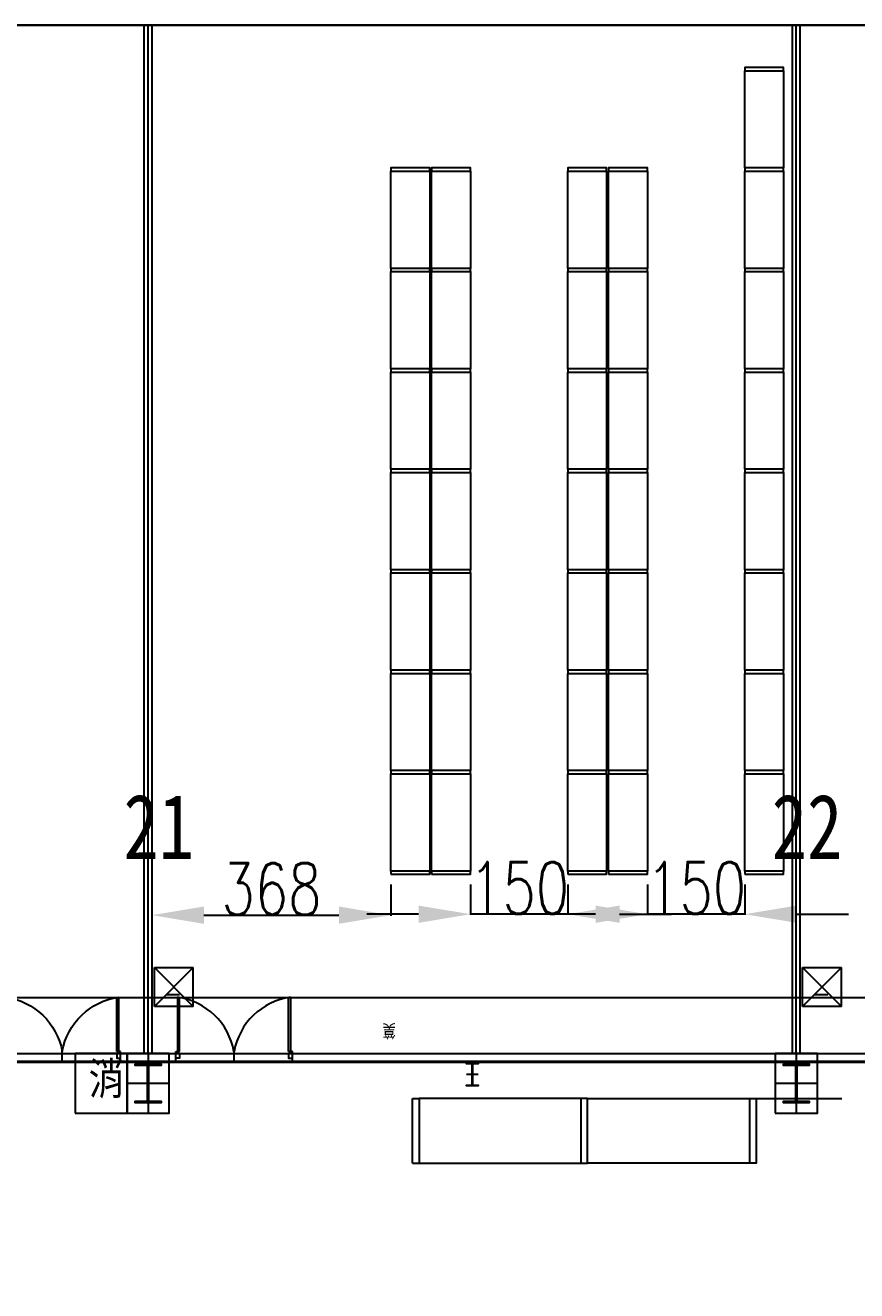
# Model space of a CAD drawing. Extents: x -40736 to 716455, y -65544 to 37405.
# Drawn here: x 355202 to 356484, y -33996 to -32043 of the extents above; entities that cross this region are included whole.
import ezdxf

# ---------------------------------------------------------------- set-up
doc = ezdxf.new("R2010")
doc.units = 0
doc.header["$LTSCALE"] = 600
doc.header["$MEASUREMENT"] = 0
doc.layers.get('0').update_dxf_attribs({"linetype": 'CONTINUOUS'})
doc.layers.get('DEFPOINTS').update_dxf_attribs({"linetype": 'CONTINUOUS'})
for name, color, linetype in [('1', 1, 'CONTINUOUS'), ('C2', 2, 'CONTINUOUS'), ('C6', 6, 'CONTINUOUS'), ('DE-DOOR', 5, 'CONTINUOUS'), ('DOOR', 7, 'CONTINUOUS'), ('底圖', 253, 'CONTINUOUS'), ('消防箱', 121, 'CONTINUOUS')]:
    doc.layers.add(name, color=color, linetype=linetype)
doc.styles.add('asd', font='KAIU.TTF', dxfattribs={"width": 0.8})
doc.styles.get("Standard").update_dxf_attribs({"font": 'txt.shx', "width": 0.75, "bigfont": 'chineset.shx'})
doc.dimstyles.new('a', dxfattribs={"dimtxt": 100, "dimasz": 100, "dimexe": 1.25, "dimexo": 20, "dimtad": 1, "dimdec": 0, "dimdsep": 46, "dimtxsty": 'Standard', "dimcen": 2.5, "dimclrd": 3, "dimclre": 3, "dimclrt": 1, "dimadec": 0, "dimazin": 0, "dimtfac": 1, "dimtdec": 0, "dimtmove": 0, "dimatfit": 3, "dimfxl": 1, "dimarcsym": 0})

# ---------------------------------------------------------------- blocks, each defined once
blk = doc.blocks.new('*X413')
at = {"layer": 'C6', "color": 0}
for p, q in [((11763.7, 29453.8), (11764.5, 29454.6)), ((11763.7, 29452.9), (11765.3, 29454.6)), ((11764.6, 29452.1), (11767.1, 29454.6)), ((11765.5, 29452.1), (11768, 29454.6)), ((11767.3, 29452.1), (11769.8, 29454.6)), ((11768.1, 29452.1), (11770.6, 29454.6)), ((11769.9, 29452.1), (11772.4, 29454.6)), ((11770.8, 29452.1), (11773.3, 29454.6)), ((11772.6, 29452.1), (11775.1, 29454.6)), ((11773.4, 29452.1), (11775.9, 29454.6)), ((11775.2, 29452.1), (11777.7, 29454.6)), ((11776.1, 29452.1), (11778.6, 29454.6)), ((11777.9, 29452.1), (11780.4, 29454.6)), ((11778.7, 29452.1), (11781.2, 29454.6)), ((11780.5, 29452.1), (11783, 29454.6)), ((11781.4, 29452.1), (11783.9, 29454.6)), ((11782.9, 29451.8), (11785.7, 29454.6)), ((11782.9, 29450.9), (11786.5, 29454.6)), ((11782.9, 29449.1), (11784.5, 29450.7)), ((11782.9, 29448.2), (11784.5, 29449.8)), ((11782.9, 29446.5), (11784.5, 29448.1)), ((11782.9, 29445.6), (11784.5, 29447.2)), ((11782.9, 29443.8), (11784.5, 29445.4)), ((11782.9, 29442.9), (11784.5, 29444.5)), ((11785.8, 29452.1), (11788.3, 29454.6)), ((11786.7, 29452.1), (11789.2, 29454.6)), ((11788.5, 29452.1), (11791, 29454.6)), ((11789.4, 29452.1), (11791.9, 29454.6)), ((11791.1, 29452.1), (11793.6, 29454.6)), ((11792, 29452.1), (11794.5, 29454.6)), ((11793.8, 29452.1), (11796.3, 29454.6)), ((11794.7, 29452.1), (11797.2, 29454.6)), ((11796.4, 29452.1), (11798.9, 29454.6)), ((11797.3, 29452.1), (11799.8, 29454.6)), ((11799.1, 29452.1), (11801.6, 29454.6)), ((11800, 29452.1), (11802.5, 29454.6)), ((11801.7, 29452.1), (11803.7, 29454)), ((11802.6, 29452.1), (11803.7, 29453.1)), ((11782.9, 29441.2), (11784.5, 29442.8)), ((11782.9, 29440.3), (11784.5, 29441.9)), ((11782.9, 29438.5), (11784.5, 29440.1)), ((11782.9, 29437.6), (11784.5, 29439.2)), ((11782.9, 29435.9), (11784.5, 29437.5)), ((11782.9, 29435), (11784.5, 29436.6)), ((11782.9, 29433.2), (11784.5, 29434.8)), ((11782.9, 29432.3), (11784.5, 29433.9)), ((11782.9, 29430.6), (11784.5, 29432.2)), ((11782.9, 29429.7), (11784.5, 29431.3)), ((11782.9, 29427.9), (11784.5, 29429.5)), ((11782.9, 29427), (11784.5, 29428.6)), ((11782.9, 29425.3), (11784.5, 29426.9)), ((11782.9, 29424.4), (11784.5, 29426)), ((11782.9, 29422.6), (11784.5, 29424.2)), ((11782.9, 29421.7), (11784.5, 29423.3)), ((11782.9, 29420), (11784.5, 29421.6)), ((11782.9, 29419.1), (11784.5, 29420.7)), ((11782.9, 29417.3), (11784.5, 29418.9)), ((11782.9, 29416.4), (11784.5, 29418)), ((11782.9, 29414.6), (11784.5, 29416.2)), ((11782.9, 29413.8), (11784.5, 29415.4)), ((11782.9, 29412), (11784.5, 29413.6)), ((11782.9, 29411.1), (11784.5, 29412.7)), ((11782.9, 29409.3), (11784.5, 29410.9)), ((11782.9, 29408.5), (11784.5, 29410.1)), ((11782.9, 29406.7), (11784.5, 29408.3)), ((11782.9, 29405.8), (11784.5, 29407.4)), ((11782.9, 29404), (11784.5, 29405.6)), ((11763.7, 29395.4), (11765.3, 29397.1)), ((11763.7, 29394.6), (11766.2, 29397.1)), ((11765.4, 29394.6), (11767.9, 29397.1)), ((11766.3, 29394.6), (11768.8, 29397.1)), ((11768.1, 29394.6), (11770.6, 29397.1)), ((11769, 29394.6), (11771.5, 29397.1)), ((11770.7, 29394.6), (11773.2, 29397.1)), ((11771.6, 29394.6), (11774.1, 29397.1)), ((11773.4, 29394.6), (11775.9, 29397.1)), ((11774.3, 29394.6), (11776.8, 29397.1)), ((11776, 29394.6), (11778.5, 29397.1)), ((11776.9, 29394.6), (11779.4, 29397.1)), ((11778.7, 29394.6), (11781.2, 29397.1)), ((11779.6, 29394.6), (11782.1, 29397.1)), ((11781.3, 29394.6), (11784.5, 29397.7)), ((11782.2, 29394.6), (11784.7, 29397.1)), ((11782.9, 29403.2), (11784.5, 29404.8)), ((11782.9, 29401.4), (11784.5, 29403)), ((11782.9, 29400.5), (11784.5, 29402.1)), ((11782.9, 29398.7), (11784.5, 29400.3)), ((11782.9, 29397.9), (11784.5, 29399.5)), ((11784, 29394.6), (11786.5, 29397.1)), ((11784.9, 29394.6), (11787.4, 29397.1)), ((11786.7, 29394.6), (11789.2, 29397.1)), ((11787.5, 29394.6), (11790, 29397.1)), ((11789.3, 29394.6), (11791.8, 29397.1)), ((11790.2, 29394.6), (11792.7, 29397.1)), ((11792, 29394.6), (11794.5, 29397.1)), ((11792.8, 29394.6), (11795.3, 29397.1)), ((11794.6, 29394.6), (11797.1, 29397.1)), ((11795.5, 29394.6), (11798, 29397.1)), ((11797.3, 29394.6), (11799.8, 29397.1)), ((11798.1, 29394.6), (11800.6, 29397.1)), ((11799.9, 29394.6), (11802.4, 29397.1)), ((11800.8, 29394.6), (11803.3, 29397.1)), ((11802.6, 29394.6), (11803.7, 29395.7)), ((11803.4, 29394.6), (11803.7, 29394.8))]:
    blk.add_line(p, q, dxfattribs=at)
blk = doc.blocks.new('*X414')
at = {"layer": 'C6', "color": 0}
for p, q in [((12380.1, 69469.7), (12381.2, 69470.8)), ((12381.9, 69469.7), (12383, 69470.8)), ((12385.4, 69469.7), (12386.5, 69470.8)), ((12387.2, 69469.7), (12388.3, 69470.8)), ((12388.4, 69467.4), (12389.1, 69468.1)), ((12388.4, 69465.6), (12389.1, 69466.3)), ((12388.4, 69462.1), (12389.1, 69462.8)), ((12388.4, 69460.3), (12389.1, 69461)), ((12388.4, 69456.8), (12389.1, 69457.5)), ((12388.4, 69455), (12389.1, 69455.7)), ((12388.4, 69451.5), (12389.1, 69452.2)), ((12390.7, 69469.7), (12391.8, 69470.8)), ((12392.5, 69469.7), (12393.6, 69470.8)), ((12396, 69469.7), (12397.1, 69470.8)), ((12379.8, 69435.8), (12380.9, 69436.9)), ((12383.3, 69435.8), (12384.4, 69436.9)), ((12385.1, 69435.8), (12386.2, 69436.9)), ((12388.4, 69449.7), (12389.1, 69450.4)), ((12388.4, 69446.2), (12389.1, 69446.9)), ((12388.4, 69444.4), (12389.1, 69445.1)), ((12388.4, 69440.9), (12389.1, 69441.6)), ((12388.4, 69439.1), (12389.1, 69439.8)), ((12388.6, 69435.8), (12389.7, 69436.9)), ((12390.4, 69435.8), (12391.5, 69436.9)), ((12393.9, 69435.8), (12395, 69436.9)), ((12395.7, 69435.8), (12396.8, 69436.9))]:
    blk.add_line(p, q, dxfattribs=at)
blk = doc.blocks.new('A$C403333FC')
at = {"layer": 'C2', "linetype": 'Continuous'}
for p, q in [((0, 1800), (150, 1800)), ((0, 900), (150, 900)), ((0, 900), (150, 900)), ((0, 0), (150, 0))]:
    blk.add_line(p, q, dxfattribs=at)
at = {"layer": 'DE-DOOR', "linetype": 'Continuous'}
for points in [[(150, 1800), (150, 1770), (120, 1770), (120, 1740), (50, 1740), (50, 1800)], [(150, 0), (150, 30), (120, 30), (120, 60), (50, 60), (50, 0)]]:
    blk.add_lwpolyline(points, close=True, dxfattribs=at)
at = {"layer": 'DOOR', "linetype": 'Continuous'}
for p, q in [((990, 1770), (150, 1770)), ((150, 1770), (150, 1740)), ((150, 1740), (990, 1740)), ((150, 30), (150, 60)), ((150, 60), (990, 60)), ((990, 30), (150, 30))]:
    blk.add_line(p, q, dxfattribs=at)
for centre, start, end in [((-35, 1919), 280.2707, 351.7394), ((-35, -119), 8.2606, 79.7293)]:
    blk.add_arc(centre, 1035, start, end, dxfattribs=at)
blk = doc.blocks.new('A$C4F246E42')
at = {"linetype": 'Continuous'}
for p, q in [((19515, 920), (20000, 920)), ((19575, 800), (20000, 800)), ((19575, 800), (19675, 800)), ((22225, 920), (30000, 920)), ((22225, 800), (30000, 800))]:
    blk.add_line(p, q, dxfattribs=at)
blk.add_line((22225, 800), (22225, 920))
at = {"layer": 'C2', "linetype": 'Continuous'}
for p, q in [((19515, 920), (20000, 920)), ((19575, 800), (20000, 800)), ((19575, 800), (19675, 800)), ((22225, 920), (30000, 920)), ((22225, 800), (30000, 800))]:
    blk.add_line(p, q, dxfattribs=at)
at = {"layer": 'DOOR', "linetype": 'Continuous', "xscale": -1, "rotation": 270}
blk.add_blockref('A$C403333FC', (17775, 800), dxfattribs=at)
at = {"layer": 'DOOR', "linetype": 'Continuous', "rotation": 90}
blk.add_blockref('A$C403333FC', (22225, 800), dxfattribs=at)
blk = doc.blocks.new('A$C40B60668')
at = {"layer": '消防箱'}
for p, q in [((0, 92), (0, 0)), ((80, 92), (0, 92)), ((80, 0), (80, 92)), ((80, 0), (80, 92)), ((0, 0), (80, 0))]:
    blk.add_line(p, q, dxfattribs=at)
at = {"layer": '消防箱', "insert": (20.9, 78.4), "char_height": 50, "attachment_point": 1, "style": 'asd'}
blk.add_mtext_dynamic_manual_height_columns('消', width=33.596, gutter_width=500, heights=[0], dxfattribs=at)
blk = doc.blocks.new('A$C62D7732A')
for points in [[(0, 1240), (60, 1240), (60, 1245), (0, 1245)], [(0, 1240), (60, 1240), (60, 1090), (0, 1090)], [(0, 1085), (60, 1085), (60, 1090), (0, 1090)], [(0, 1085), (60, 1085), (60, 935), (0, 935)], [(0, 930), (60, 930), (60, 935), (0, 935)], [(0, 930), (60, 930), (60, 780), (0, 780)], [(0, 775), (60, 775), (60, 780), (0, 780)], [(0, 775), (60, 775), (60, 625), (0, 625)], [(0, 620), (60, 620), (60, 625), (0, 625)], [(0, 620), (60, 620), (60, 470), (0, 470)], [(0, 465), (60, 465), (60, 470), (0, 470)], [(0, 465), (60, 465), (60, 315), (0, 315)], [(0, 310), (60, 310), (60, 315), (0, 315)], [(0, 310), (60, 310), (60, 160), (0, 160)], [(0, 155), (60, 155), (60, 160), (0, 160)], [(0, 155), (60, 155), (60, 5), (0, 5)], [(0, 0), (60, 0), (60, 5), (0, 5)]]:
    blk.add_lwpolyline(points, close=True)
blk = doc.blocks.new('*D653')
at = {"color": 3, "lineweight": -2}
for p, q in [((356161.6, -33369.3), (356161.6, -33415.9)), ((356311.6, -33369.3), (356311.6, -33415.9)), ((356081.6, -33414.9), (356001.6, -33414.9)), ((356311.6, -33414.9), (356161.6, -33414.9)), ((356391.6, -33414.9), (356471.6, -33414.9))]:
    blk.add_line(p, q, dxfattribs=at)
at = {"color": 3}
for points in [[(356081.6, -33401.6), (356081.6, -33428.2), (356161.6, -33414.9)], [(356391.6, -33401.6), (356391.6, -33428.2), (356311.6, -33414.9)]]:
    blk.add_solid(points, dxfattribs=at)
at = {"layer": 'DEFPOINTS', "color": 0}
for p in [(356161.6, -33353.3), (356311.6, -33353.3), (356161.6, -33414.9)]:
    blk.add_point(p, dxfattribs=at)
at = {"color": 1, "insert": (356236.6, -33374.4), "char_height": 80, "attachment_point": 5}
blk.add_mtext('150', dxfattribs=at)
blk = doc.blocks.new('*D654')
at = {"color": 3, "lineweight": -2}
for p, q in [((355888.6, -33369.3), (355888.6, -33415.9)), ((356038.6, -33369.3), (356038.6, -33415.9)), ((355808.6, -33414.9), (355728.6, -33414.9)), ((356038.6, -33414.9), (355888.6, -33414.9)), ((356118.6, -33414.9), (356198.6, -33414.9))]:
    blk.add_line(p, q, dxfattribs=at)
at = {"color": 3}
for points in [[(355808.6, -33401.6), (355808.6, -33428.2), (355888.6, -33414.9)], [(356118.6, -33401.6), (356118.6, -33428.2), (356038.6, -33414.9)]]:
    blk.add_solid(points, dxfattribs=at)
at = {"layer": 'DEFPOINTS', "color": 0}
for p in [(355888.6, -33353.3), (356038.6, -33353.3), (355888.6, -33414.9)]:
    blk.add_point(p, dxfattribs=at)
at = {"color": 1, "insert": (355963.6, -33374.4), "char_height": 80, "attachment_point": 5}
blk.add_mtext('150', dxfattribs=at)
blk = doc.blocks.new('*D655')
at = {"color": 3, "lineweight": -2}
for p, q in [((355765.6, -33369.3), (355765.6, -33417.4)), ((355397.3, -33613.8), (355397.3, -33415.4)), ((355477.3, -33416.4), (355685.6, -33416.4))]:
    blk.add_line(p, q, dxfattribs=at)
at = {"color": 3}
for points in [[(355477.3, -33403), (355477.3, -33429.7), (355397.3, -33416.4)], [(355685.6, -33403), (355685.6, -33429.7), (355765.6, -33416.4)]]:
    blk.add_solid(points, dxfattribs=at)
at = {"layer": 'DEFPOINTS', "color": 0}
for p in [(355765.6, -33353.3), (355765.6, -33416.4), (355397.3, -33629.8)]:
    blk.add_point(p, dxfattribs=at)
at = {"color": 1, "insert": (355581.5, -33375.9), "char_height": 80, "attachment_point": 5}
blk.add_mtext('368', dxfattribs=at)

msp = doc.modelspace()

# ---------------------------------------------------------------- linework, layer by layer
for p, q in [((355385.28957, -33629.79681), (355385.28957, -32043.32065)), ((355391.28957, -33629.79681), (355391.28957, -32043.32065)), ((355397.28957, -33629.79681), (355397.28957, -32043.32065)), ((356385.28957, -33629.79681), (356385.28957, -32043.32065)), ((356391.28957, -33629.79681), (356391.28957, -32043.32065)), ((356397.28957, -33629.79681), (356397.28957, -32043.32065)), ((356329.35535, -33699.11171), (356461.39983, -33699.11171))]:
    msp.add_line(p, q)
at = {"linetype": 'Continuous'}
for p, q in [((353882.28957, -33641.79681), (355391.28957, -33641.79681)), ((354391.28957, -33629.79681), (355391.28957, -33629.79681)), ((354391.28957, -33641.79681), (355358.78957, -33641.79681)), ((355391.28957, -33629.79681), (355391.28957, -33721.79681)), ((355391.28957, -33629.79681), (356391.28957, -33629.79681)), ((355391.28957, -33641.79681), (356391.28957, -33641.79681)), ((356391.28957, -33629.79681), (356391.28957, -33721.79681)), ((356391.28957, -33629.79681), (357391.28957, -33629.79681)), ((356391.28957, -33641.79681), (357391.28957, -33641.79681)), ((355891.28957, -33644.79681), (355891.28957, -33679.79681)), ((355358.78957, -33675.79681), (355423.78957, -33675.79681)), ((355900.28957, -33662.29681), (355882.28957, -33662.29681)), ((356358.78957, -33675.79681), (356423.78957, -33675.79681))]:
    msp.add_line(p, q, dxfattribs=at)
at = {"color": 0}
msp.add_lwpolyline([(360437.28956, -32043.29681), (348358.78957, -32043.29681), (348358.78957, -49721.79681), (360437.28956, -49721.79681)], close=True, dxfattribs=at)
for points in [[(355765.64902, -32268.29681), (355825.64902, -32268.29681), (355825.64902, -32263.29681), (355765.64902, -32263.29681)], [(355765.64902, -32268.29681), (355825.64902, -32268.29681), (355825.64902, -32418.29681), (355765.64902, -32418.29681)], [(355828.64902, -32268.29681), (355888.64902, -32268.29681), (355888.64902, -32263.29681), (355828.64902, -32263.29681)], [(355828.64902, -32268.29681), (355888.64902, -32268.29681), (355888.64902, -32418.29681), (355828.64902, -32418.29681)], [(356038.64902, -32268.29681), (356098.64902, -32268.29681), (356098.64902, -32263.29681), (356038.64902, -32263.29681)], [(356038.64902, -32268.29681), (356098.64902, -32268.29681), (356098.64902, -32418.29681), (356038.64902, -32418.29681)], [(356101.64902, -32268.29681), (356161.64902, -32268.29681), (356161.64902, -32263.29681), (356101.64902, -32263.29681)], [(356101.64902, -32268.29681), (356161.64902, -32268.29681), (356161.64902, -32418.29681), (356101.64902, -32418.29681)], [(355765.64902, -32423.29681), (355825.64902, -32423.29681), (355825.64902, -32418.29681), (355765.64902, -32418.29681)], [(355765.64902, -32423.29681), (355825.64902, -32423.29681), (355825.64902, -32573.29681), (355765.64902, -32573.29681)], [(355828.64902, -32423.29681), (355888.64902, -32423.29681), (355888.64902, -32418.29681), (355828.64902, -32418.29681)], [(355828.64902, -32423.29681), (355888.64902, -32423.29681), (355888.64902, -32573.29681), (355828.64902, -32573.29681)], [(356038.64902, -32423.29681), (356098.64902, -32423.29681), (356098.64902, -32418.29681), (356038.64902, -32418.29681)], [(356038.64902, -32423.29681), (356098.64902, -32423.29681), (356098.64902, -32573.29681), (356038.64902, -32573.29681)], [(356101.64902, -32423.29681), (356161.64902, -32423.29681), (356161.64902, -32418.29681), (356101.64902, -32418.29681)], [(356101.64902, -32423.29681), (356161.64902, -32423.29681), (356161.64902, -32573.29681), (356101.64902, -32573.29681)], [(355765.64902, -32578.29681), (355825.64902, -32578.29681), (355825.64902, -32573.29681), (355765.64902, -32573.29681)], [(355765.64902, -32578.29681), (355825.64902, -32578.29681), (355825.64902, -32728.29681), (355765.64902, -32728.29681)], [(355828.64902, -32578.29681), (355888.64902, -32578.29681), (355888.64902, -32573.29681), (355828.64902, -32573.29681)], [(355828.64902, -32578.29681), (355888.64902, -32578.29681), (355888.64902, -32728.29681), (355828.64902, -32728.29681)], [(356038.64902, -32578.29681), (356098.64902, -32578.29681), (356098.64902, -32573.29681), (356038.64902, -32573.29681)], [(356038.64902, -32578.29681), (356098.64902, -32578.29681), (356098.64902, -32728.29681), (356038.64902, -32728.29681)], [(356101.64902, -32578.29681), (356161.64902, -32578.29681), (356161.64902, -32573.29681), (356101.64902, -32573.29681)], [(356101.64902, -32578.29681), (356161.64902, -32578.29681), (356161.64902, -32728.29681), (356101.64902, -32728.29681)], [(355765.64902, -32733.29681), (355825.64902, -32733.29681), (355825.64902, -32728.29681), (355765.64902, -32728.29681)], [(355765.64902, -32733.29681), (355825.64902, -32733.29681), (355825.64902, -32883.29681), (355765.64902, -32883.29681)], [(355828.64902, -32733.29681), (355888.64902, -32733.29681), (355888.64902, -32728.29681), (355828.64902, -32728.29681)], [(355828.64902, -32733.29681), (355888.64902, -32733.29681), (355888.64902, -32883.29681), (355828.64902, -32883.29681)], [(356038.64902, -32733.29681), (356098.64902, -32733.29681), (356098.64902, -32728.29681), (356038.64902, -32728.29681)], [(356038.64902, -32733.29681), (356098.64902, -32733.29681), (356098.64902, -32883.29681), (356038.64902, -32883.29681)], [(356101.64902, -32733.29681), (356161.64902, -32733.29681), (356161.64902, -32728.29681), (356101.64902, -32728.29681)], [(356101.64902, -32733.29681), (356161.64902, -32733.29681), (356161.64902, -32883.29681), (356101.64902, -32883.29681)], [(355765.64902, -32888.29681), (355825.64902, -32888.29681), (355825.64902, -32883.29681), (355765.64902, -32883.29681)], [(355765.64902, -32888.29681), (355825.64902, -32888.29681), (355825.64902, -33038.29681), (355765.64902, -33038.29681)], [(355828.64902, -32888.29681), (355888.64902, -32888.29681), (355888.64902, -32883.29681), (355828.64902, -32883.29681)], [(355828.64902, -32888.29681), (355888.64902, -32888.29681), (355888.64902, -33038.29681), (355828.64902, -33038.29681)], [(356038.64902, -32888.29681), (356098.64902, -32888.29681), (356098.64902, -32883.29681), (356038.64902, -32883.29681)], [(356038.64902, -32888.29681), (356098.64902, -32888.29681), (356098.64902, -33038.29681), (356038.64902, -33038.29681)], [(356101.64902, -32888.29681), (356161.64902, -32888.29681), (356161.64902, -32883.29681), (356101.64902, -32883.29681)], [(356101.64902, -32888.29681), (356161.64902, -32888.29681), (356161.64902, -33038.29681), (356101.64902, -33038.29681)], [(355765.64902, -33043.29681), (355825.64902, -33043.29681), (355825.64902, -33038.29681), (355765.64902, -33038.29681)], [(355765.64902, -33043.29681), (355825.64902, -33043.29681), (355825.64902, -33193.29681), (355765.64902, -33193.29681)], [(355828.64902, -33043.29681), (355888.64902, -33043.29681), (355888.64902, -33038.29681), (355828.64902, -33038.29681)], [(355828.64902, -33043.29681), (355888.64902, -33043.29681), (355888.64902, -33193.29681), (355828.64902, -33193.29681)], [(356038.64902, -33043.29681), (356098.64902, -33043.29681), (356098.64902, -33038.29681), (356038.64902, -33038.29681)], [(356038.64902, -33043.29681), (356098.64902, -33043.29681), (356098.64902, -33193.29681), (356038.64902, -33193.29681)], [(356101.64902, -33043.29681), (356161.64902, -33043.29681), (356161.64902, -33038.29681), (356101.64902, -33038.29681)], [(356101.64902, -33043.29681), (356161.64902, -33043.29681), (356161.64902, -33193.29681), (356101.64902, -33193.29681)], [(355765.64902, -33198.29681), (355825.64902, -33198.29681), (355825.64902, -33193.29681), (355765.64902, -33193.29681)], [(355765.64902, -33198.29681), (355825.64902, -33198.29681), (355825.64902, -33348.29681), (355765.64902, -33348.29681)], [(355828.64902, -33198.29681), (355888.64902, -33198.29681), (355888.64902, -33193.29681), (355828.64902, -33193.29681)], [(355828.64902, -33198.29681), (355888.64902, -33198.29681), (355888.64902, -33348.29681), (355828.64902, -33348.29681)], [(356038.64902, -33198.29681), (356098.64902, -33198.29681), (356098.64902, -33193.29681), (356038.64902, -33193.29681)], [(356038.64902, -33198.29681), (356098.64902, -33198.29681), (356098.64902, -33348.29681), (356038.64902, -33348.29681)], [(356101.64902, -33198.29681), (356161.64902, -33198.29681), (356161.64902, -33193.29681), (356101.64902, -33193.29681)], [(356101.64902, -33198.29681), (356161.64902, -33198.29681), (356161.64902, -33348.29681), (356101.64902, -33348.29681)], [(355765.64902, -33353.29681), (355825.64902, -33353.29681), (355825.64902, -33348.29681), (355765.64902, -33348.29681)], [(355828.64902, -33353.29681), (355888.64902, -33353.29681), (355888.64902, -33348.29681), (355828.64902, -33348.29681)], [(356038.64902, -33353.29681), (356098.64902, -33353.29681), (356098.64902, -33348.29681), (356038.64902, -33348.29681)], [(356101.64902, -33353.29681), (356161.64902, -33353.29681), (356161.64902, -33348.29681), (356101.64902, -33348.29681)], [(355358.78957, -33721.79681), (355423.78957, -33721.79681), (355423.78957, -33629.79681), (355358.78957, -33629.79681)], [(356358.78957, -33721.79681), (356423.78957, -33721.79681), (356423.78957, -33629.79681), (356358.78957, -33629.79681)]]:
    msp.add_lwpolyline(points, close=True)
for points in [[(355371.28957, -33645.79681), (355411.28957, -33645.79681), (355411.28957, -33648.29681), (355392.08957, -33648.29681), (355392.08957, -33703.29681), (355411.28957, -33703.29681), (355411.28957, -33705.79681), (355371.28957, -33705.79681), (355371.28957, -33703.29681), (355390.48957, -33703.29681), (355390.48957, -33648.29681), (355371.28957, -33648.29681), (355371.28957, -33645.79681)], [(356371.28957, -33645.79681), (356411.28957, -33645.79681), (356411.28957, -33648.29681), (356392.08957, -33648.29681), (356392.08957, -33703.29681), (356411.28957, -33703.29681), (356411.28957, -33705.79681), (356371.28957, -33705.79681), (356371.28957, -33703.29681), (356390.48957, -33703.29681), (356390.48957, -33648.29681), (356371.28957, -33648.29681), (356371.28957, -33645.79681)]]:
    msp.add_lwpolyline(points)
at = {"linetype": 'Continuous'}
msp.add_lwpolyline([(355882.28957, -33644.79681), (355900.28957, -33644.79681), (355900.28957, -33645.89681), (355891.63957, -33645.89681), (355891.63957, -33678.69681), (355900.28957, -33678.69681), (355900.28957, -33679.79681), (355882.28957, -33679.79681), (355882.28957, -33678.69681), (355890.93957, -33678.69681), (355890.93957, -33645.89681), (355882.28957, -33645.89681), (355882.28957, -33644.79681)], dxfattribs=at)
at = {"layer": '1'}
for p, q in [((355799.35535, -33799.11171), (355799.35535, -33699.11171)), ((355799.35535, -33699.11171), (355809.35535, -33699.11171)), ((356059.35535, -33799.11171), (356059.35535, -33699.11171)), ((356319.35535, -33799.11171), (356319.35535, -33699.11171)), ((355799.35535, -33799.11171), (355809.35535, -33799.11171))]:
    msp.add_line(p, q, dxfattribs=at)
for points in [[(355809.35535, -33699.11171), (355809.35535, -33799.11171), (356069.35535, -33799.11171), (356069.35535, -33699.11171)], [(356329.35535, -33699.11171), (356329.35535, -33799.11171), (356069.35535, -33799.11171), (356069.35535, -33699.11171)]]:
    msp.add_lwpolyline(points, close=True, dxfattribs=at)
at = {"layer": '底圖', "color": 253}
for p, q in [((353391.28837, -32043.32065), (357391.28837, -32043.31825)), ((355461.03458, -33557.31815), (355401.03458, -33497.31815)), ((355401.03458, -33557.31815), (355461.03458, -33497.31815)), ((355401.03458, -33557.31815), (355401.03458, -33497.31815)), ((355401.03458, -33497.31815), (355461.03458, -33497.31815)), ((355461.03458, -33557.31815), (355461.03458, -33497.31815)), ((356461.03458, -33557.31815), (356401.03458, -33497.31815)), ((356401.03458, -33557.31815), (356461.03458, -33497.31815)), ((356401.03458, -33557.31815), (356401.03458, -33497.31815)), ((356401.03458, -33497.31815), (356461.03458, -33497.31815)), ((356461.03458, -33557.31815), (356461.03458, -33497.31815)), ((353391.28822, -33543.31825), (357391.28837, -33543.31825)), ((355419.79017, -33538.71363), (355439.79017, -33538.71363)), ((356419.79017, -33538.71363), (356439.79017, -33538.71363)), ((355461.03458, -33557.31815), (355401.03458, -33557.31815)), ((356461.03458, -33557.31815), (356401.03458, -33557.31815)), ((335391.29017, -33643.31825), (358391.28837, -33643.31825))]:
    msp.add_line(p, q, dxfattribs=at)
msp.add_lwpolyline([(353391.28837, -32043.32065), (360391.29137, -32043.32065), (360391.29137, -33643.31825), (353391.28837, -33643.31825)], close=True, dxfattribs=at)

# ---------------------------------------------------------------- block references
for name, p in [('A$C62D7732A', (356311.64902, -33353.29679)), ('*X413', (343607.62617, -63100.37028)), ('*X414', (343502.52441, -103115.56587)), ('*X413', (344607.62617, -63100.37028))]:
    msp.add_blockref(name, p)
at = {"layer": '底圖', "color": 253, "xscale": 0.1, "yscale": 0.1, "zscale": 0.1}
msp.add_blockref('A$C4F246E42', (353391.28957, -33721.79681), dxfattribs=at)
at = {"layer": '消防箱', "color": 111}
msp.add_blockref('A$C40B60668', (355278.78952, -33721.79702), dxfattribs=at)

# ---------------------------------------------------------------- texts
at = {"color": 2, "char_height": 100, "attachment_point": 1, "style": 'asd'}
for s, insert in [('21', (355353.33147, -33229.82324)), ('22', (356353.33147, -33229.82324))]:
    msp.add_mtext(s, dxfattribs=dict(at, insert=insert))
at = {"layer": '底圖', "insert": (355773.32646, -33605.00457), "char_height": 20, "width": 32.8462793, "attachment_point": 1, "rotation": 180}
msp.add_mtext('{\\fSimSun|b0|i0|c134|p2;筽}', dxfattribs=at)

# ---------------------------------------------------------------- dimensions: what is measured, and where the dimension line sits
for base, p1, p2, picture, middle in [((355765.64902, -33416.35356), (355397.28957, -33629.79681), (355765.64902, -33353.29681), '*D655', (355581.46929, -33375.85356)), ((355888.64902, -33414.91516), (356038.64902, -33353.29681), (355888.64902, -33353.29681), '*D654', (355963.64902, -33374.41516)), ((356161.64902, -33414.91516), (356311.64902, -33353.29681), (356161.64902, -33353.29681), '*D653', (356236.64902, -33374.41516))]:
    dim = msp.add_linear_dim(base=base, p1=p1, p2=p2, dimstyle='a', override={"dimscale": 0.8})
    dim.commit()
    dim.dimension.update_dxf_attribs({"geometry": picture, "text_midpoint": middle})

doc.saveas('drawing.dxf')
